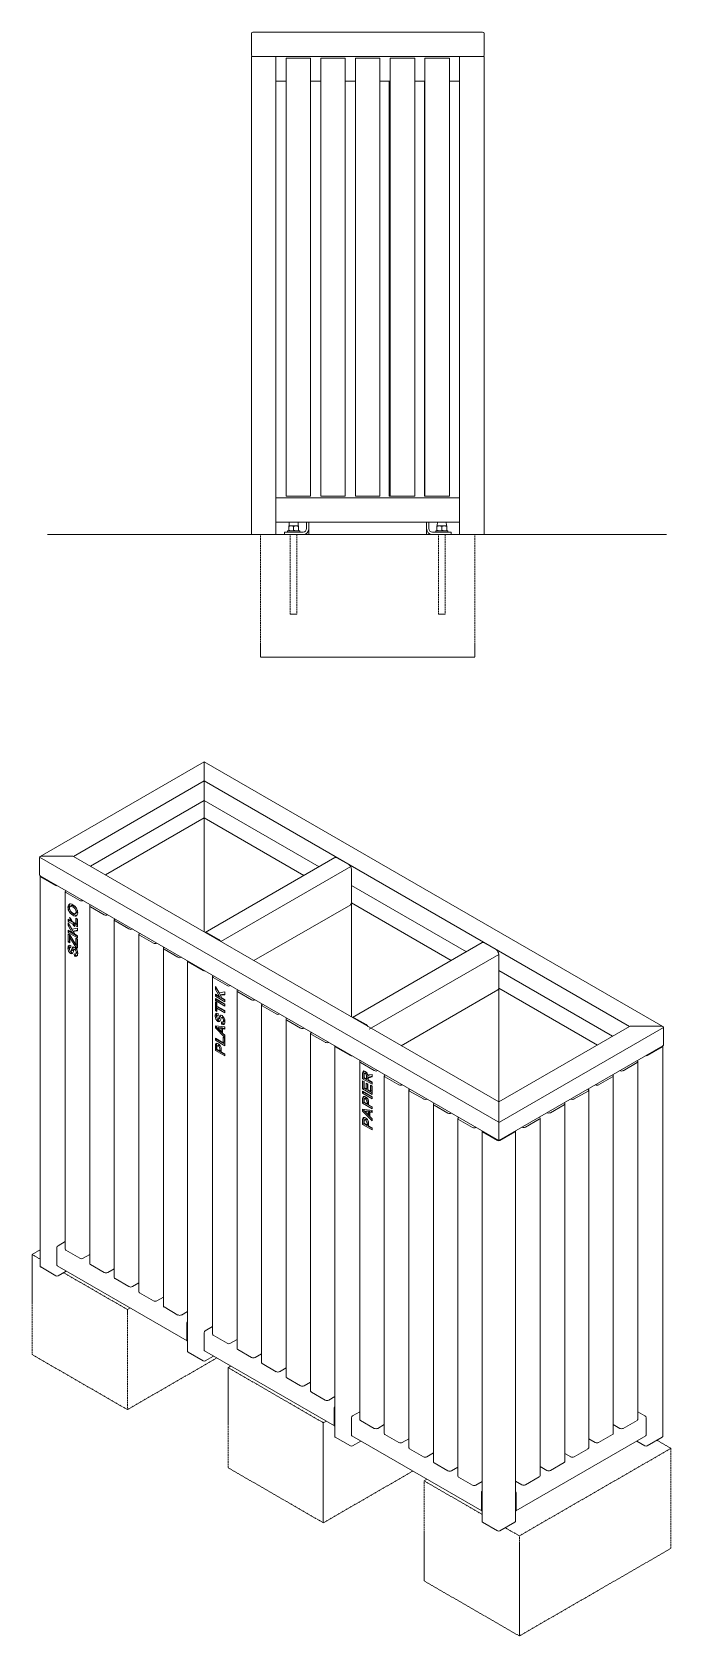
# Model space of a CAD drawing. Header units: millimetres. Extents: x -307 to 3724, y -150 to 3073.
# Drawn here: x 2681 to 3724, y 455 to 3073 of the extents above; entities that cross this region are included whole.
import ezdxf

# ---------------------------------------------------------------- set-up
doc = ezdxf.new("R2010")
doc.units = ezdxf.units.MM
doc.linetypes.add('HIDDEN', pattern=[1.905, 1.27, -0.635])
doc.layers.add('ZANO_R', color=7, linetype='Continuous', lineweight=0)
doc.layers.add('ZANO_R_przerywana', color=7, linetype='HIDDEN', lineweight=0)

msp = doc.modelspace()

# ---------------------------------------------------------------- linework, layer by layer
at = {"layer": 'ZANO_R'}
for p, q in [((3039.2, 3035.4), (3039.2, 3070.4)), ((3041.7, 3072.9), (3416.7, 3072.9)), ((3419.2, 3035.4), (3419.2, 3070.4)), ((3039.2, 2252.9), (3039.2, 3032.9)), ((3039.2, 3032.9), (3041.7, 3032.9)), ((3041.7, 3032.9), (3076.7, 3032.9)), ((3076.7, 3032.9), (3079.2, 3032.9)), ((3079.2, 3032.9), (3379.2, 3032.9)), ((3079.2, 2312.9), (3079.2, 3032.9)), ((3095.9, 2315.4), (3095.9, 3030.4)), ((3095.9, 3030.4), (3099.9, 3030.4)), ((3099.9, 3030.4), (3131.9, 3030.4)), ((3131.9, 3030.4), (3135.9, 3030.4)), ((3135.9, 3030.4), (3135.9, 2315.4)), ((3152.6, 2315.4), (3152.6, 3030.4)), ((3152.6, 3030.4), (3156.6, 3030.4)), ((3156.6, 3030.4), (3188.6, 3030.4)), ((3188.6, 3030.4), (3192.6, 3030.4)), ((3192.6, 3030.4), (3192.6, 2315.4)), ((3209.2, 2315.4), (3209.2, 3030.4)), ((3209.2, 3030.4), (3213.2, 3030.4)), ((3213.2, 3030.4), (3245.2, 3030.4)), ((3245.2, 3030.4), (3249.2, 3030.4)), ((3249.2, 3030.4), (3249.2, 2315.4)), ((3265.9, 2315.4), (3265.9, 3030.4)), ((3265.9, 3030.4), (3269.9, 3030.4)), ((3269.9, 3030.4), (3301.9, 3030.4)), ((3301.9, 3030.4), (3305.9, 3030.4)), ((3305.9, 3030.4), (3305.9, 2315.4)), ((3322.6, 2315.4), (3322.6, 3030.4)), ((3322.6, 3030.4), (3326.6, 3030.4)), ((3326.6, 3030.4), (3358.6, 3030.4)), ((3358.6, 3030.4), (3362.6, 3030.4)), ((3362.6, 3030.4), (3362.6, 2315.4)), ((3379.2, 2312.9), (3379.2, 3032.9)), ((3379.2, 3032.9), (3381.7, 3032.9)), ((3381.7, 3032.9), (3416.7, 3032.9)), ((3416.7, 3032.9), (3419.2, 3032.9)), ((3419.2, 2252.9), (3419.2, 3032.9)), ((3095.9, 2992.9), (3079.2, 2992.9)), ((3152.6, 2992.9), (3135.9, 2992.9)), ((3209.2, 2992.9), (3192.6, 2992.9)), ((3265.9, 2992.9), (3249.2, 2992.9)), ((3264, 2315.4), (3264, 2992.9)), ((3322.6, 2992.9), (3305.9, 2992.9)), ((3321.6, 2315.4), (3321.6, 2992.9)), ((3379.2, 2992.9), (3362.6, 2992.9)), ((3079.2, 2312.9), (3379.2, 2312.9)), ((3079.2, 2310.4), (3079.2, 2312.9)), ((3079.2, 2275.4), (3079.2, 2310.4)), ((3099.9, 2315.4), (3095.9, 2315.4)), ((3131.9, 2315.4), (3099.9, 2315.4)), ((3135.9, 2315.4), (3131.9, 2315.4)), ((3156.6, 2315.4), (3152.6, 2315.4)), ((3188.6, 2315.4), (3156.6, 2315.4)), ((3192.6, 2315.4), (3188.6, 2315.4)), ((3213.2, 2315.4), (3209.2, 2315.4)), ((3245.2, 2315.4), (3213.2, 2315.4)), ((3249.2, 2315.4), (3245.2, 2315.4)), ((3265.9, 2315.4), (3264, 2315.4)), ((3269.9, 2315.4), (3265.9, 2315.4)), ((3301.9, 2315.4), (3269.9, 2315.4)), ((3305.9, 2315.4), (3301.9, 2315.4)), ((3322.6, 2315.4), (3321.6, 2315.4)), ((3326.6, 2315.4), (3322.6, 2315.4)), ((3358.6, 2315.4), (3326.6, 2315.4)), ((3362.6, 2315.4), (3358.6, 2315.4)), ((3379.2, 2312.9), (3379.2, 2310.4)), ((3379.2, 2275.4), (3379.2, 2310.4)), ((2706.2, 2252.9), (3716.8, 2252.9)), ((3041.7, 2252.9), (3039.2, 2252.9)), ((3054.2, 2252.9), (3041.7, 2252.9)), ((3054.2, 2252.9), (3404.2, 2252.9)), ((3404.2, 2252.9), (3054.2, 2252.9)), ((3079.2, 2272.9), (3079.2, 2275.4)), ((3079.2, 2272.9), (3379.2, 2272.9)), ((3079.2, 2252.9), (3079.2, 2272.9)), ((3093.2, 2252.9), (3093.2, 2256.9)), ((3093.2, 2256.9), (3103.2, 2256.9)), ((3098.2, 2258.9), (3098.2, 2256.9)), ((3098.2, 2258.9), (3118.2, 2258.9)), ((3100.2, 2266.2), (3100.2, 2266.9)), ((3100.2, 2266.9), (3104.2, 2266.9)), ((3100.2, 2266.2), (3100.2, 2259.7)), ((3100.2, 2258.9), (3100.2, 2259.7)), ((3100.7, 2269.4), (3100.7, 2267.2)), ((3113.7, 2252.9), (3102.7, 2252.9)), ((3123.6, 2256.9), (3103.2, 2256.9)), ((3104.2, 2266.9), (3112.2, 2266.9)), ((3108.2, 2266.2), (3108.2, 2259.7)), ((3116.2, 2266.9), (3112.2, 2266.9)), ((3115.7, 2267.2), (3115.7, 2269.4)), ((3116.2, 2266.2), (3116.2, 2266.9)), ((3116.2, 2266.2), (3116.2, 2259.7)), ((3116.2, 2258.9), (3116.2, 2259.7)), ((3118.2, 2256.9), (3118.2, 2258.9)), ((3129.2, 2262.5), (3129.2, 2272.9)), ((3129.2, 2254.7), (3129.2, 2252.9)), ((3133.2, 2262.5), (3133.2, 2272.9)), ((3133.2, 2262.5), (3133.2, 2252.9)), ((3325.2, 2262.5), (3325.2, 2272.9)), ((3325.2, 2262.5), (3325.2, 2252.9)), ((3329.2, 2262.5), (3329.2, 2272.9)), ((3329.2, 2254.7), (3329.2, 2252.9)), ((3334.8, 2256.9), (3355.2, 2256.9)), ((3340.2, 2258.9), (3340.2, 2256.9)), ((3340.2, 2258.9), (3360.2, 2258.9)), ((3342.2, 2266.2), (3342.2, 2266.9)), ((3342.2, 2266.9), (3346.2, 2266.9)), ((3342.2, 2266.2), (3342.2, 2259.7)), ((3342.2, 2258.9), (3342.2, 2259.7)), ((3342.7, 2269.4), (3342.7, 2267.2)), ((3355.7, 2252.9), (3344.7, 2252.9)), ((3346.2, 2266.9), (3354.2, 2266.9)), ((3350.2, 2266.2), (3350.2, 2259.7)), ((3358.2, 2266.9), (3354.2, 2266.9)), ((3365.2, 2256.9), (3355.2, 2256.9)), ((3357.7, 2267.2), (3357.7, 2269.4)), ((3358.2, 2266.2), (3358.2, 2266.9)), ((3358.2, 2266.2), (3358.2, 2259.7)), ((3358.2, 2258.9), (3358.2, 2259.7)), ((3360.2, 2256.9), (3360.2, 2258.9)), ((3365.2, 2252.9), (3365.2, 2256.9)), ((3379.2, 2275.4), (3379.2, 2272.9)), ((3379.2, 2252.9), (3379.2, 2272.9)), ((3416.7, 2252.9), (3404.2, 2252.9)), ((3419.2, 2252.9), (3416.7, 2252.9)), ((2962.3, 1881.9), (2694.6, 1727.3)), ((3710.8, 1449.8), (2962.3, 1881.9)), ((2962.3, 1881), (2962.3, 1852.4)), ((2962.3, 1850.7), (2749.1, 1727.3)), ((3656.6, 1449.9), (2962.3, 1850.7)), ((2962.3, 1848.4), (2962.3, 1819.8)), ((2776.4, 1711.6), (2962.3, 1818.9)), ((2962.3, 1818.9), (3149.8, 1710.7)), ((2801.2, 1697.3), (2962.3, 1790.3)), ((2962.3, 1790.3), (3125, 1696.4)), ((2697.1, 1727.9), (2746.6, 1727.9)), ((3442.1, 1294.1), (2693.6, 1726.2)), ((2693.6, 1697.3), (2693.6, 1725.9)), ((3443.1, 1326.7), (2749.1, 1727.3)), ((2777.9, 1710.7), (2777.9, 1712.5)), ((3175.7, 1725.6), (2963.9, 1603.3)), ((3201.4, 1710.9), (2989.5, 1588.6)), ((3178.9, 1725.3), (3198.2, 1714.2)), ((3202.7, 1651.5), (3202.7, 1706.4)), ((2694.6, 1695.9), (3443.1, 1263.8)), ((2694.6, 1695.3), (2694.6, 1058.4)), ((2695.3, 1694.3), (2720.1, 1680)), ((3202.7, 1680.1), (3390.2, 1571.9)), ((2735.3, 1670.1), (2735.3, 1086.3)), ((2759.1, 1655.4), (2736.4, 1668.5)), ((3202.7, 1651.5), (3365.4, 1557.6)), ((2741.9, 1645.8), (2739.8, 1644.6)), ((2740, 1625), (2745.2, 1622)), ((2740, 1621.5), (2740, 1625)), ((2742.5, 1641.7), (2740.4, 1640.5)), ((2742.1, 1622.7), (2742.1, 1623.7)), ((2742.3, 1627.8), (2744.2, 1626.6)), ((2745.2, 1622), (2742.3, 1627.8)), ((2745.7, 1647.2), (2743.5, 1646)), ((2746, 1635.8), (2743.9, 1634.6)), ((2744.2, 1626.6), (2747.2, 1620.8)), ((2749.8, 1646.4), (2747.7, 1645.1)), ((2750, 1632.7), (2747.8, 1631.5)), ((2751.9, 1634.2), (2754, 1635.4)), ((2752.9, 1626.7), (2755.5, 1625.2)), ((2752.9, 1617.5), (2752.9, 1626.7)), ((2755.2, 1638.2), (2753.1, 1637)), ((2755, 1618.7), (2755, 1625.5)), ((2755.2, 1638.2), (2755.1, 1639.5)), ((2755.5, 1625.2), (2755.5, 1612.5)), ((2775.3, 1647), (2775.3, 1063.2)), ((2799.1, 1632.3), (2776.5, 1645.4)), ((2815.4, 1623.8), (2815.4, 1040)), ((3043.4, 1557.4), (3201.4, 1648.6)), ((2742.1, 1622.7), (2740, 1621.5)), ((2747.6, 1617.1), (2740, 1621.5)), ((2740, 1619.3), (2746, 1609)), ((2740, 1614.6), (2740, 1619.3)), ((2742, 1615.8), (2740, 1614.6)), ((2746.9, 1603), (2740, 1614.6)), ((2740, 1607), (2746.9, 1603)), ((2740, 1603.5), (2740, 1607)), ((2742.1, 1604.8), (2740, 1603.5)), ((2755.5, 1594.6), (2740, 1603.5)), ((2740, 1601), (2742.6, 1599.5)), ((2740, 1587.9), (2740, 1601)), ((2749.7, 1618.3), (2742.1, 1622.7)), ((2742.1, 1604.8), (2742.1, 1605.8)), ((2755.5, 1597), (2742.1, 1604.8)), ((2742.1, 1589.1), (2742.1, 1599.8)), ((2742.6, 1599.5), (2752.9, 1583.4)), ((2746.3, 1622.6), (2745.2, 1622)), ((2746, 1609), (2755.5, 1610.6)), ((2748.5, 1605.2), (2746.1, 1609)), ((2748.9, 1604.1), (2746.9, 1603)), ((2747.2, 1620.8), (2752.9, 1617.5)), ((2749.7, 1618.3), (2747.6, 1617.1)), ((2749, 1614.2), (2747.6, 1617.1)), ((2750.4, 1606.3), (2748.3, 1605.1)), ((2755.5, 1606), (2748.3, 1605.1)), ((2748.3, 1605.1), (2750.8, 1600.7)), ((2750.1, 1614.8), (2749, 1614.2)), ((2751, 1613), (2749, 1614.2)), ((2751.7, 1617.2), (2749.6, 1616)), ((2749.6, 1616), (2751, 1613)), ((2755.5, 1612.5), (2749.6, 1616)), ((2750.6, 1616.5), (2749.7, 1618.3)), ((2755.5, 1606.9), (2750.4, 1606.3)), ((2750.8, 1600.7), (2755.5, 1598)), ((2755.5, 1615), (2751.7, 1617.2)), ((2755, 1618.7), (2752.9, 1617.5)), ((2755.5, 1610.6), (2755.5, 1606)), ((2755.5, 1598), (2755.5, 1594.6)), ((2839.2, 1609.1), (2816.6, 1622.2)), ((2855.5, 1600.7), (2855.5, 1016.9)), ((2879.3, 1586), (2856.7, 1599.1)), ((2986, 1591.8), (2966.8, 1602.9)), ((2741.9, 1579.3), (2739.8, 1578)), ((2742.1, 1589.1), (2740, 1587.9)), ((2742.6, 1586.4), (2740, 1587.9)), ((2742.6, 1588.8), (2742.1, 1589.1)), ((2744.6, 1596.3), (2742.6, 1595.1)), ((2742.6, 1595.1), (2742.6, 1586.4)), ((2752.7, 1579.4), (2742.6, 1595.1)), ((2744.5, 1579.5), (2743, 1578.6)), ((2744.3, 1582.1), (2744.5, 1578.6)), ((2744.7, 1572.7), (2746.8, 1573.9)), ((2746.9, 1574), (2744.8, 1572.7)), ((2746.8, 1573.9), (2746.9, 1574)), ((2752.1, 1576.9), (2750, 1575.7)), ((2753.1, 1576.8), (2751, 1575.5)), ((2754.8, 1580.6), (2752.7, 1579.4)), ((2755.5, 1577.7), (2752.7, 1579.4)), ((2752.9, 1583.4), (2752.9, 1593.8)), ((2752.9, 1593.8), (2755.5, 1592.3)), ((2755, 1584.6), (2752.9, 1583.4)), ((2754.8, 1580.6), (2753, 1583.5)), ((2755.2, 1571.9), (2753.1, 1570.7)), ((2755.5, 1580.2), (2754.8, 1580.6)), ((2755, 1584.6), (2755, 1592.5)), ((2755.5, 1592.3), (2755.5, 1577.7)), ((2895.6, 1577.5), (2895.6, 993.7)), ((2919.4, 1562.9), (2896.8, 1575.9)), ((3416.1, 1586.9), (3204.3, 1464.6)), ((3419.3, 1586.5), (3438.6, 1575.4)), ((2746.2, 1570.4), (2744.1, 1569.2)), ((2750.3, 1564.8), (2750.1, 1568.4)), ((2752.5, 1566.1), (2750.3, 1564.8)), ((2752.2, 1568.3), (2754.4, 1569.5)), ((2752.5, 1566.1), (2752.3, 1568.4)), ((2935, 1556.5), (2935, 919.6)), ((2935.8, 1555.5), (2960.5, 1541.2)), ((3443.1, 1567.6), (3231.3, 1445.3)), ((3443.1, 1512.7), (3443.1, 1567.6)), ((2975.7, 1531.3), (2975.7, 947.5)), ((2999.5, 1516.6), (2976.8, 1529.7)), ((3443.1, 1541.4), (3629, 1434)), ((2980.4, 1515.1), (2986.4, 1504.8)), ((2980.4, 1510.3), (2980.4, 1515.1)), ((2982.4, 1511.5), (2980.4, 1510.3)), ((2987.3, 1498.7), (2980.4, 1510.3)), ((2980.4, 1502.8), (2987.3, 1498.7)), ((2980.4, 1499.3), (2980.4, 1502.8)), ((2982.5, 1500.5), (2980.4, 1499.3)), ((2995.9, 1490.3), (2980.4, 1499.3)), ((2980.4, 1492.2), (2980.4, 1495.6)), ((2980.4, 1495.6), (2995.9, 1486.6)), ((2982.5, 1493.4), (2980.4, 1492.2)), ((2995.9, 1483.2), (2980.4, 1492.2)), ((2982.5, 1500.5), (2982.5, 1501.5)), ((2995.9, 1492.8), (2982.5, 1500.5)), ((2982.5, 1493.4), (2982.5, 1494.4)), ((2995.9, 1485.6), (2982.5, 1493.4)), ((2986.4, 1504.8), (2995.9, 1506.3)), ((2988.9, 1500.9), (2986.5, 1504.8)), ((2989.3, 1499.8), (2987.3, 1498.7)), ((2990.8, 1502), (2988.7, 1500.8)), ((2995.9, 1501.7), (2988.7, 1500.8)), ((2988.7, 1500.8), (2991.2, 1496.5)), ((2995.9, 1502.7), (2990.8, 1502)), ((2991.2, 1496.5), (2995.9, 1493.8)), ((2995.9, 1506.3), (2995.9, 1501.7)), ((2995.9, 1493.8), (2995.9, 1490.3)), ((3015.8, 1508.2), (3015.8, 924.4)), ((3039.6, 1493.5), (3016.9, 1506.6)), ((3283.9, 1418.6), (3441.8, 1509.8)), ((3443.1, 1512.7), (3604.2, 1419.7)), ((2982.3, 1468.1), (2980.2, 1466.9)), ((2980.4, 1490.1), (2983, 1488.6)), ((2980.4, 1476), (2980.4, 1490.1)), ((2982.5, 1477.3), (2980.4, 1476)), ((2983, 1474.5), (2980.4, 1476)), ((2982.5, 1477.3), (2982.5, 1488.9)), ((2983, 1477), (2982.5, 1477.3)), ((2983, 1488.6), (2983, 1483.3)), ((2983, 1483.3), (2995.9, 1475.8)), ((2985.1, 1481.1), (2983, 1479.8)), ((2983, 1479.8), (2983, 1474.5)), ((2995.9, 1472.4), (2983, 1479.8)), ((2984.9, 1468.4), (2983.4, 1467.5)), ((2984.8, 1471), (2985, 1467.4)), ((2995.9, 1474.8), (2985.1, 1481.1)), ((2995.9, 1486.6), (2995.9, 1483.2)), ((2995.9, 1475.8), (2995.9, 1472.4)), ((3055.9, 1485), (3055.9, 901.2)), ((3079.7, 1470.4), (3057, 1483.4)), ((2980.4, 1451.2), (2995.9, 1449.1)), ((2980.4, 1447.6), (2980.4, 1451.2)), ((2982.5, 1448.8), (2980.4, 1447.6)), ((2995.9, 1431.8), (2980.4, 1447.6)), ((2982.5, 1448.8), (2982.5, 1451)), ((2995.9, 1435.2), (2982.5, 1448.8)), ((2986.3, 1448.5), (2984.2, 1447.2)), ((2989.7, 1446.4), (2984.2, 1447.2)), ((2984.2, 1447.2), (2989.7, 1441.7)), ((2986.6, 1459.2), (2984.5, 1458)), ((2985.1, 1461.5), (2987.2, 1462.7)), ((2987.3, 1462.8), (2985.2, 1461.6)), ((2991.9, 1447.6), (2986.3, 1448.5)), ((2987.2, 1462.8), (2987.3, 1462.8)), ((2991.9, 1447.6), (2989.7, 1446.4)), ((2989.7, 1441.7), (2989.7, 1446.4)), ((2991.9, 1442.9), (2989.7, 1441.7)), ((2992.5, 1465.7), (2990.4, 1464.5)), ((2990.7, 1453.7), (2990.5, 1457.3)), ((2992.9, 1454.9), (2990.7, 1453.7)), ((2993.5, 1465.6), (2991.4, 1464.4)), ((2991.9, 1442.9), (2991.9, 1447.6)), ((2994.5, 1447.2), (2992.3, 1446)), ((2992.3, 1446), (2992.3, 1439.1)), ((2995.9, 1445.4), (2992.3, 1446)), ((2992.7, 1457.2), (2994.8, 1458.4)), ((2992.9, 1454.9), (2992.7, 1457.2)), ((2995.7, 1460.8), (2993.5, 1459.5)), ((2995.9, 1447), (2994.5, 1447.2)), ((2995.9, 1449.1), (2995.9, 1445.4)), ((3095.9, 1461.9), (3095.9, 878.1)), ((3119.7, 1447.2), (3097.1, 1460.3)), ((3226.4, 1453), (3207.2, 1464.1)), ((3656.3, 1449.8), (3443.1, 1326.7)), ((3444.3, 1293.9), (3712, 1448.4)), ((3658.8, 1450.4), (3708.3, 1450.4)), ((3711.8, 1448.3), (3711.8, 1419.7)), ((2980.4, 1430.9), (2993.3, 1423.4)), ((2980.4, 1427.4), (2980.4, 1430.9)), ((2982.5, 1428.7), (2980.4, 1427.4)), ((2995.9, 1418.5), (2980.4, 1427.4)), ((2980.4, 1410.9), (2980.4, 1416.6)), ((2982.7, 1422), (2980.6, 1420.7)), ((2982.5, 1428.7), (2982.5, 1429.7)), ((2995.9, 1420.9), (2982.5, 1428.7)), ((2982.5, 1412.1), (2982.5, 1417.8)), ((2982.7, 1422), (2983, 1422.4)), ((2983, 1414.6), (2983, 1412.8)), ((2985.8, 1419.6), (2983.7, 1418.4)), ((2987.4, 1419.4), (2985.2, 1418.2)), ((2992.3, 1439.1), (2995.9, 1435.5)), ((2993.3, 1423.4), (2993.3, 1432.6)), ((2993.3, 1432.6), (2995.9, 1431.1)), ((2995.5, 1424.6), (2993.3, 1423.4)), ((2995.5, 1424.6), (2995.5, 1431.4)), ((2995.9, 1435.5), (2995.9, 1431.8)), ((2995.9, 1431.1), (2995.9, 1418.5)), ((3136, 1438.8), (3136, 854.9)), ((3159.8, 1424.1), (3137.2, 1437.1)), ((3175.4, 1417.7), (3175.4, 780.8)), ((3176.2, 1416.7), (3200.9, 1402.4)), ((3443.1, 1263.8), (3710.8, 1418.3)), ((3627.5, 1434.9), (3627.5, 1433.1)), ((3685.3, 1402.4), (3710, 1416.7)), ((3710.8, 780.8), (3710.8, 1417.7)), ((2982.5, 1412.1), (2980.4, 1410.9)), ((2995.9, 1401.9), (2980.4, 1410.9)), ((2995.9, 1404.3), (2982.5, 1412.1)), ((2983, 1412.8), (2987.6, 1410.2)), ((2987.6, 1410.2), (2987.6, 1412.2)), ((2989.7, 1411.4), (2987.6, 1410.2)), ((2989.7, 1411.4), (2989.7, 1413.5)), ((2990.1, 1411), (2990.1, 1408.7)), ((2990.1, 1408.7), (2995.9, 1405.3)), ((2995.9, 1405.3), (2995.9, 1401.9)), ((3216.1, 1392.6), (3216.1, 808.7)), ((3239.9, 1377.9), (3217.3, 1390.9)), ((3646.3, 1377.8), (3668.9, 1390.9)), ((3670.1, 808.7), (3670.1, 1392.5)), ((3220.8, 1364.6), (3220.8, 1372.1)), ((3222.9, 1365.8), (3220.8, 1364.6)), ((3236.3, 1355.6), (3220.8, 1364.6)), ((3220.8, 1361.4), (3223.4, 1359.9)), ((3220.8, 1348), (3220.8, 1361.4)), ((3222.9, 1365.8), (3222.9, 1373.4)), ((3236.3, 1358.1), (3222.9, 1365.8)), ((3223.4, 1369.5), (3223.4, 1366.5)), ((3223.4, 1366.5), (3227.2, 1364.4)), ((3226.1, 1374.5), (3224, 1373.3)), ((3227.4, 1374.3), (3225.2, 1373.1)), ((3227.2, 1364.4), (3227.2, 1367.1)), ((3229.3, 1365.6), (3227.2, 1364.4)), ((3227.7, 1374), (3227.4, 1374.3)), ((3229.3, 1365.6), (3229.3, 1368.4)), ((3231.5, 1370.9), (3229.4, 1369.6)), ((3229.8, 1363.6), (3229.8, 1362.9)), ((3229.8, 1362.9), (3236.3, 1359.1)), ((3232.7, 1367.5), (3230.6, 1366.2)), ((3234.9, 1368.2), (3232.8, 1366.9)), ((3236.3, 1367.5), (3232.8, 1366.9)), ((3233.3, 1371.1), (3236.3, 1371.5)), ((3236.3, 1368.4), (3234.9, 1368.2)), ((3236.3, 1371.5), (3236.3, 1367.5)), ((3256.2, 1369.4), (3256.2, 785.6)), ((3280, 1354.7), (3257.3, 1367.8)), ((3606.2, 1354.7), (3628.8, 1367.8)), ((3630, 785.6), (3630, 1369.4)), ((3222.9, 1349.2), (3220.8, 1348)), ((3236.3, 1339), (3220.8, 1348)), ((3220.8, 1340.9), (3220.8, 1344.3)), ((3220.8, 1344.3), (3236.3, 1335.3)), ((3222.9, 1342.1), (3220.8, 1340.9)), ((3236.3, 1331.9), (3220.8, 1340.9)), ((3223.1, 1335.6), (3221, 1334.4)), ((3222.9, 1349.2), (3222.9, 1360.1)), ((3236.3, 1341.5), (3222.9, 1349.2)), ((3222.9, 1342.1), (3222.9, 1343.1)), ((3236.3, 1334.3), (3222.9, 1342.1)), ((3223.1, 1335.6), (3223.4, 1336.1)), ((3223.4, 1359.9), (3223.4, 1350)), ((3223.4, 1350), (3226.8, 1348)), ((3226.8, 1357.2), (3229.4, 1355.7)), ((3226.8, 1348), (3226.8, 1357.2)), ((3228.9, 1349.2), (3226.8, 1348)), ((3228.9, 1349.2), (3228.9, 1356)), ((3229.4, 1355.7), (3229.4, 1346.5)), ((3229.4, 1346.5), (3233.8, 1344)), ((3233.8, 1344), (3233.8, 1354.1)), ((3233.8, 1354.1), (3236.3, 1352.6)), ((3235.9, 1345.2), (3233.8, 1344)), ((3235.9, 1345.2), (3235.9, 1352.9)), ((3236.3, 1359.1), (3236.3, 1355.6)), ((3236.3, 1352.6), (3236.3, 1339)), ((3236.3, 1335.3), (3236.3, 1331.9)), ((3296.3, 1346.3), (3296.3, 762.4)), ((3320.1, 1331.6), (3297.4, 1344.6)), ((3566.1, 1331.6), (3588.8, 1344.6)), ((3589.9, 762.4), (3589.9, 1346.3)), ((3220.8, 1324.5), (3220.8, 1330.3)), ((3222.9, 1325.7), (3220.8, 1324.5)), ((3236.3, 1315.5), (3220.8, 1324.5)), ((3220.8, 1315.2), (3236.3, 1313)), ((3220.8, 1311.5), (3220.8, 1315.2)), ((3222.9, 1312.7), (3220.8, 1311.5)), ((3236.3, 1295.7), (3220.8, 1311.5)), ((3222.9, 1325.7), (3222.9, 1331.5)), ((3236.3, 1318), (3222.9, 1325.7)), ((3222.9, 1312.7), (3222.9, 1314.9)), ((3236.3, 1299.1), (3222.9, 1312.7)), ((3223.4, 1328.3), (3223.4, 1326.5)), ((3223.4, 1326.5), (3228, 1323.8)), ((3226.3, 1333.3), (3224.1, 1332)), ((3226.7, 1312.4), (3224.6, 1311.2)), ((3230.2, 1310.3), (3224.6, 1311.2)), ((3224.6, 1311.2), (3230.2, 1305.6)), ((3227.8, 1333.1), (3225.7, 1331.8)), ((3232.3, 1311.5), (3226.7, 1312.4)), ((3228, 1323.8), (3228, 1325.9)), ((3230.1, 1325.1), (3228, 1323.8)), ((3230.1, 1325.1), (3230.1, 1327.1)), ((3232.3, 1311.5), (3230.2, 1310.3)), ((3230.2, 1305.6), (3230.2, 1310.3)), ((3230.6, 1324.7), (3230.6, 1322.3)), ((3230.6, 1322.3), (3236.3, 1319)), ((3232.3, 1306.8), (3232.3, 1311.5)), ((3234.9, 1311.1), (3232.8, 1309.9)), ((3232.8, 1309.9), (3232.8, 1303)), ((3236.3, 1309.3), (3232.8, 1309.9)), ((3236.3, 1310.9), (3234.9, 1311.1)), ((3236.3, 1319), (3236.3, 1315.5)), ((3236.3, 1313), (3236.3, 1309.3)), ((3336.4, 1323.1), (3336.4, 739.3)), ((3360.2, 1308.4), (3337.5, 1321.5)), ((3443.1, 1325.9), (3443.1, 1297.3)), ((3527.4, 1309.2), (3550, 1322.3)), ((3551.2, 740.1), (3551.2, 1323.9)), ((3220.8, 1290), (3220.8, 1295.7)), ((3222.9, 1291.2), (3220.8, 1290)), ((3236.3, 1281), (3220.8, 1290)), ((3223.1, 1301.1), (3221, 1299.8)), ((3222.9, 1291.2), (3222.9, 1296.9)), ((3236.3, 1283.4), (3222.9, 1291.2)), ((3223.1, 1301.1), (3223.4, 1301.5)), ((3223.4, 1293.8), (3223.4, 1291.9)), ((3223.4, 1291.9), (3228, 1289.3)), ((3226.3, 1298.7), (3224.1, 1297.5)), ((3227.8, 1298.5), (3225.7, 1297.3)), ((3228, 1289.3), (3228, 1291.4)), ((3230.1, 1290.5), (3228, 1289.3)), ((3230.1, 1290.5), (3230.1, 1292.6)), ((3232.3, 1306.8), (3230.2, 1305.6)), ((3230.6, 1290.1), (3230.6, 1287.8)), ((3230.6, 1287.8), (3236.3, 1284.4)), ((3232.8, 1303), (3236.3, 1299.4)), ((3236.3, 1299.4), (3236.3, 1295.7)), ((3236.3, 1284.4), (3236.3, 1281)), ((3376.5, 1300), (3376.5, 716.1)), ((3400.3, 1285.3), (3377.6, 1298.3)), ((3443.1, 1293.2), (3443.1, 1264.6)), ((3486.7, 1285.7), (3509.3, 1298.8)), ((3510.5, 716.6), (3510.5, 1300.4)), ((3415.9, 1278.9), (3415.9, 642)), ((3416.6, 1277.9), (3441.3, 1263.6)), ((3444.9, 1263.6), (3469.6, 1277.9)), ((3470.4, 642), (3470.4, 1278.9)), ((2721.9, 1060.4), (2721.9, 1089)), ((2735.3, 1098.8), (2723.6, 1092.1)), ((2736.4, 1084.7), (2759.1, 1071.6)), ((2764.7, 1071.6), (2775.3, 1077.7)), ((2720.1, 1043.1), (2695.3, 1057.4)), ((2722.4, 1059.3), (2934.5, 936.8)), ((2737, 1050.8), (2723.6, 1043.1)), ((2776.5, 1061.5), (2799.1, 1048.5)), ((2804.8, 1048.5), (2815.4, 1054.6)), ((2816.6, 1038.4), (2839.2, 1025.3)), ((2844.9, 1025.3), (2855.5, 1031.5)), ((2856.7, 1015.2), (2879.3, 1002.2)), ((2885, 1002.2), (2895.6, 1008.3)), ((2896.8, 992.1), (2919.4, 979)), ((2925.1, 979), (2935, 984.8)), ((2934, 938), (2934, 966.5)), ((2962.3, 921.6), (2962.3, 950.2)), ((2964, 953.3), (2975.7, 960)), ((2976.8, 945.9), (2999.5, 932.8)), ((2960.5, 904.3), (2935.8, 918.6)), ((2962.8, 920.5), (3174.9, 798)), ((3005.1, 932.8), (3015.8, 939)), ((3016.9, 922.7), (3039.6, 909.7)), ((2977.5, 912), (2964, 904.3)), ((3045.2, 909.7), (3055.9, 915.8)), ((3057, 899.6), (3079.7, 886.5)), ((3085.3, 886.5), (3095.9, 892.7)), ((3097.1, 876.4), (3119.7, 863.4)), ((3125.4, 863.4), (3136, 869.5)), ((3137.2, 853.3), (3159.8, 840.2)), ((3165.5, 840.2), (3175.4, 846)), ((3174.4, 799.2), (3174.4, 827.7)), ((3204.5, 814.5), (3216.1, 821.2)), ((3670.1, 821.2), (3681.8, 814.5)), ((3202.7, 782.8), (3202.7, 811.4)), ((3217.3, 807.1), (3239.9, 794)), ((3245.5, 794), (3256.2, 800.2)), ((3630, 800.1), (3640.6, 794)), ((3668.9, 807.1), (3646.3, 794)), ((3683.5, 811.4), (3683.5, 782.8)), ((3200.9, 765.5), (3176.2, 779.8)), ((3203.2, 781.7), (3415.3, 659.2)), ((3217.9, 773.2), (3204.5, 765.5)), ((3257.3, 783.9), (3280, 770.9)), ((3285.6, 770.9), (3296.3, 777)), ((3297.4, 760.8), (3320.1, 747.7)), ((3470.9, 659.2), (3683, 781.7)), ((3588.8, 760.8), (3566.1, 747.7)), ((3589.9, 777), (3600.6, 770.9)), ((3628.8, 783.9), (3606.2, 770.9)), ((3681.8, 765.5), (3668.3, 773.2)), ((3710, 779.8), (3685.3, 765.5)), ((3325.7, 747.7), (3336.4, 753.9)), ((3337.5, 737.7), (3360.2, 724.6)), ((3550, 738.4), (3527.4, 725.4)), ((3551.2, 753.1), (3560.5, 747.7)), ((3365.8, 724.6), (3376.5, 730.7)), ((3377.6, 714.5), (3400.3, 701.4)), ((3405.9, 701.4), (3415.9, 707.2)), ((3470.4, 708), (3481, 701.9)), ((3509.3, 714.9), (3486.7, 701.9)), ((3510.5, 731.9), (3521.8, 725.4)), ((3414.8, 689), (3414.8, 660.4)), ((3471.4, 660.4), (3471.4, 689)), ((3441.3, 626.7), (3416.6, 641)), ((3469.6, 641), (3444.9, 626.7))]:
    msp.add_line(p, q, dxfattribs=at)
at = {"layer": 'ZANO_R', "flags": 128}
for points in [[(3100.2, 2266.2), (3102.2, 2266.7), (3104.2, 2266.9)], [(3108.2, 2259.7), (3106.3, 2259.1), (3104.2, 2258.9)], [(3108.2, 2266.2), (3110.2, 2266.7), (3112.2, 2266.9)], [(3116.2, 2259.7), (3114.3, 2259.1), (3112.2, 2258.9)], [(3342.2, 2266.2), (3344.2, 2266.7), (3346.2, 2266.9)], [(3350.2, 2259.7), (3348.3, 2259.1), (3346.2, 2258.9)], [(3350.2, 2266.2), (3352.2, 2266.7), (3354.2, 2266.9)], [(3358.2, 2259.7), (3356.3, 2259.1), (3354.2, 2258.9)], [(2962.3, 1881.9), (2962.3, 1881.8), (2962.3, 1881.6), (2962.3, 1881.4), (2962.3, 1881)], [(2962.3, 1881), (2962.3, 1881.4), (2962.3, 1881.6), (2962.3, 1881.8), (2962.3, 1881.9)], [(2962.3, 1852.4), (2962.3, 1852), (2962.3, 1851.5), (2962.3, 1851), (2962.3, 1850.4), (2962.3, 1849.8), (2962.3, 1849.3), (2962.3, 1848.8), (2962.3, 1848.4)], [(2962.3, 1848.4), (2962.3, 1848.8), (2962.3, 1849.3), (2962.3, 1849.8), (2962.3, 1850.4), (2962.3, 1851), (2962.3, 1851.5), (2962.3, 1852), (2962.3, 1852.4)], [(2962.3, 1819.8), (2962.3, 1819.5), (2962.3, 1819.2), (2962.3, 1819), (2962.3, 1818.9), (2962.3, 1818.9)], [(2962.3, 1818.9), (2962.3, 1818.9), (2962.3, 1819), (2962.3, 1819.2), (2962.3, 1819.5), (2962.3, 1819.8)], [(3202.7, 1679.5), (3203.2, 1679.6), (3203.6, 1679.6)], [(2739.8, 1644.6), (2740, 1647.1), (2741, 1648.9), (2742.6, 1649.9), (2744.2, 1649.9), (2746, 1649.4), (2747.8, 1648.6)], [(2741.9, 1645.8), (2742.2, 1648.3), (2743, 1649.9)], [(2740.4, 1640.5), (2739.9, 1642.9), (2739.8, 1644.6)], [(2742.5, 1641.7), (2742, 1644.1), (2741.9, 1645.8)], [(2747.7, 1645.1), (2746.2, 1645.9), (2744.8, 1646.2), (2743.6, 1646), (2742.6, 1645), (2742.4, 1643.2)], [(2747.8, 1631.5), (2745.6, 1633), (2743.9, 1634.6)], [(2749.8, 1646.4), (2748.3, 1647.1), (2746.9, 1647.5), (2745.7, 1647.3), (2745.7, 1647.2)], [(2750, 1632.7), (2747.7, 1634.2), (2746, 1635.8)], [(2747.7, 1635), (2749.2, 1634.3), (2750.6, 1633.9), (2751.8, 1634.1), (2752.8, 1635.2), (2753.1, 1637)], [(2755.7, 1635.5), (2755.4, 1633), (2754.5, 1631.1), (2752.9, 1630.2), (2751.4, 1630.1), (2749.6, 1630.6), (2747.8, 1631.5)], [(2752.8, 1644), (2751.5, 1645.2), (2749.8, 1646.4)], [(2754, 1635.4), (2754.9, 1636.4), (2755.2, 1638.2)], [(2739.8, 1578), (2739.9, 1579.8), (2740.3, 1581.3), (2741.1, 1582.3), (2742.6, 1582.7), (2744.3, 1582.1)], [(2742.5, 1575.5), (2742, 1577.2), (2741.9, 1579.3)], [(2744.5, 1578.6), (2743.5, 1578.8), (2742.7, 1578.4), (2742.4, 1577.6), (2742.4, 1576.6)], [(2742.4, 1576.6), (2742.5, 1575.1), (2742.9, 1573.8)], [(2742.9, 1573.8), (2743.4, 1573.1), (2743.8, 1572.7)], [(2746.2, 1570.4), (2744.7, 1571.5), (2743.7, 1572.9)], [(2743.8, 1572.7), (2744.4, 1572.6), (2744.8, 1572.7)], [(2744.8, 1572.7), (2745.4, 1573.9), (2745.8, 1575.3), (2746.1, 1576.7), (2746.6, 1578), (2747.2, 1579.1), (2748.2, 1579.7), (2749.5, 1579.6), (2750.9, 1579)], [(2746.9, 1574), (2747.5, 1575.1), (2747.9, 1576.5), (2748.2, 1577.9), (2748.7, 1579.2), (2749, 1579.6)], [(2748.7, 1572.3), (2748, 1570.2), (2747.2, 1569)], [(2749.4, 1574.8), (2749, 1573.4), (2748.7, 1572.3)], [(2751, 1575.5), (2750.3, 1575.7), (2749.8, 1575.6), (2749.4, 1574.8)], [(2750.1, 1568.4), (2751.5, 1568.1), (2752.6, 1568.6), (2753, 1569.5), (2753.1, 1570.7)], [(2753.1, 1576.8), (2752.5, 1577), (2752.1, 1576.8)], [(2754.3, 1569.7), (2754.7, 1569.8), (2755.1, 1570.7), (2755.2, 1571.9)], [(2747.7, 1569.8), (2747.7, 1569.8), (2746.2, 1570.4)], [(2755.7, 1569.1), (2755.6, 1567.2), (2755.1, 1565.6), (2754, 1564.5), (2752.3, 1564.3), (2750.3, 1564.8)], [(2755.1, 1565.6), (2754.4, 1565.5), (2752.5, 1566.1)], [(3443.1, 1540.8), (3443.6, 1540.8), (3444, 1540.8)], [(2980.2, 1466.9), (2980.3, 1468.6), (2980.7, 1470.1), (2981.5, 1471.2), (2983, 1471.6), (2984.8, 1471)], [(2982.9, 1464.4), (2982.5, 1466), (2982.3, 1468.1)], [(2985, 1467.4), (2983.9, 1467.6), (2983.1, 1467.2), (2982.8, 1466.4), (2982.8, 1465.4)], [(2985.2, 1461.6), (2985.8, 1462.7), (2986.2, 1464.1), (2986.5, 1465.5), (2987, 1466.8), (2987.6, 1467.9), (2988.6, 1468.5), (2989.9, 1468.5), (2991.4, 1467.9)], [(2987.3, 1462.8), (2987.9, 1464), (2988.3, 1465.3), (2988.7, 1466.7), (2989.1, 1468), (2989.4, 1468.5)], [(2982.8, 1465.4), (2982.9, 1463.9), (2983.3, 1462.7)], [(2983.3, 1462.7), (2983.8, 1462), (2984.3, 1461.6)], [(2986.6, 1459.2), (2985.2, 1460.4), (2984.1, 1461.7)], [(2984.3, 1461.6), (2984.8, 1461.4), (2985.2, 1461.6)], [(2988.2, 1458.7), (2988.1, 1458.7), (2986.6, 1459.2)], [(2989.1, 1461.1), (2988.4, 1459.1), (2987.6, 1457.9)], [(2989.8, 1463.6), (2989.4, 1462.2), (2989.1, 1461.1)], [(2991.4, 1464.4), (2990.8, 1464.6), (2990.2, 1464.4), (2989.8, 1463.6)], [(2990.5, 1457.3), (2991.9, 1457), (2993, 1457.4), (2993.4, 1458.3), (2993.5, 1459.5)], [(2996.1, 1458), (2996, 1456), (2995.5, 1454.4), (2994.5, 1453.4), (2992.7, 1453.1), (2990.7, 1453.7)], [(2993.5, 1465.6), (2992.9, 1465.8), (2992.5, 1465.7)], [(2995.5, 1454.4), (2994.9, 1454.3), (2992.9, 1454.9)], [(2994.7, 1458.5), (2995.1, 1458.6), (2995.5, 1459.6), (2995.7, 1460.8)], [(2980.4, 1416.6), (2980.4, 1419), (2980.6, 1420.7)], [(2980.6, 1420.7), (2981.4, 1422), (2982.7, 1422.5), (2983.9, 1422.3), (2985.2, 1421.7)], [(2982.5, 1417.8), (2982.5, 1420.2), (2982.7, 1422)], [(2983.1, 1417.3), (2983, 1415.8), (2983, 1414.6)], [(2985.2, 1418.2), (2984.4, 1418.5), (2983.7, 1418.4), (2983.3, 1417.9), (2983.1, 1417.3)], [(2987.6, 1412.2), (2987.5, 1413.8), (2987.3, 1415.4), (2987, 1416.2), (2986.5, 1417), (2985.9, 1417.7), (2985.2, 1418.2)], [(2987.4, 1419.4), (2986.5, 1419.7), (2985.8, 1419.6)], [(2988.6, 1418.3), (2988, 1418.9), (2987.4, 1419.4)], [(2989.9, 1414.9), (2990.1, 1412.7), (2990.1, 1411)], [(3220.8, 1372.1), (3220.8, 1373.7), (3221, 1375.3), (3221.5, 1376.5), (3222.2, 1377.1), (3223, 1377.3), (3224, 1377.1), (3225.1, 1376.6)], [(3225.2, 1373.1), (3224.5, 1373.4), (3223.9, 1373.2), (3223.4, 1372.2)], [(3223.4, 1372.2), (3223.4, 1370.7), (3223.4, 1369.5)], [(3227.2, 1367.1), (3227.2, 1368.7), (3227.1, 1370.2), (3226.9, 1371.1), (3226.5, 1371.9), (3225.9, 1372.6), (3225.2, 1373.1)], [(3227.4, 1374.3), (3226.6, 1374.6), (3226.1, 1374.4)], [(3229.3, 1368.4), (3229.3, 1369.9), (3229.3, 1370.3)], [(3232.8, 1366.9), (3232, 1366.7), (3231.1, 1366.5), (3230.3, 1366.1), (3229.8, 1365), (3229.8, 1363.6)], [(3221, 1334.4), (3221.8, 1335.7), (3223.1, 1336.1), (3224.3, 1335.9), (3225.6, 1335.3)], [(3222.9, 1331.5), (3223, 1333.9), (3223.1, 1335.6)], [(3220.8, 1330.3), (3220.8, 1332.6), (3221, 1334.4)], [(3223.5, 1331), (3223.4, 1329.5), (3223.4, 1328.3)], [(3225.7, 1331.8), (3224.8, 1332.2), (3224.1, 1332), (3223.7, 1331.6), (3223.5, 1331)], [(3228, 1325.9), (3227.9, 1327.4), (3227.7, 1329.1), (3227.4, 1329.9), (3226.9, 1330.7), (3226.3, 1331.4), (3225.7, 1331.8)], [(3227.8, 1333.1), (3226.9, 1333.4), (3226.3, 1333.2)], [(3229, 1331.9), (3228.4, 1332.6), (3227.8, 1333.1)], [(3230.3, 1328.6), (3230.5, 1326.4), (3230.6, 1324.7)], [(3443.1, 1326.7), (3443.1, 1326.7), (3443.1, 1326.6), (3443.1, 1326.4), (3443.1, 1326.2), (3443.1, 1325.9)], [(3443.1, 1325.9), (3443.1, 1326.2), (3443.1, 1326.5), (3443.1, 1326.6), (3443.1, 1326.7)], [(3220.8, 1295.7), (3220.8, 1298.1), (3221, 1299.8)], [(3221, 1299.8), (3221.8, 1301.1), (3223.1, 1301.6), (3224.3, 1301.4), (3225.6, 1300.8)], [(3222.9, 1296.9), (3223, 1299.3), (3223.1, 1301.1)], [(3223.5, 1296.4), (3223.4, 1295), (3223.4, 1293.8)], [(3225.7, 1297.3), (3224.8, 1297.6), (3224.1, 1297.5), (3223.7, 1297), (3223.5, 1296.4)], [(3228, 1291.4), (3227.9, 1292.9), (3227.7, 1294.5), (3227.4, 1295.4), (3226.9, 1296.2), (3226.3, 1296.8), (3225.7, 1297.3)], [(3227.8, 1298.5), (3226.9, 1298.8), (3226.3, 1298.7)], [(3229, 1297.4), (3228.4, 1298), (3227.8, 1298.5)], [(3230.3, 1294), (3230.5, 1291.8), (3230.6, 1290.1)], [(3443.1, 1297.3), (3443.1, 1296.8), (3443.1, 1296.3), (3443.1, 1295.8), (3443.1, 1295.2), (3443.1, 1294.7), (3443.1, 1294.1), (3443.1, 1293.6), (3443.1, 1293.2)], [(3443.1, 1293.2), (3443.1, 1293.6), (3443.1, 1294.1), (3443.1, 1294.7), (3443.1, 1295.2), (3443.1, 1295.8), (3443.1, 1296.3), (3443.1, 1296.8), (3443.1, 1297.3)], [(3443.1, 1264.6), (3443.1, 1264.3), (3443.1, 1264), (3443.1, 1263.8), (3443.1, 1263.8), (3443.1, 1263.8)], [(3443.1, 1263.8), (3443.1, 1263.8), (3443.1, 1263.9), (3443.1, 1264), (3443.1, 1264.3), (3443.1, 1264.6)]]:
    msp.add_lwpolyline(points, dxfattribs=at)
at = {"layer": 'ZANO_R'}
for points in [[(2962.3, 1818.9), (2962.3, 1604.3)], [(3202.7, 1651.5), (3202.7, 1465.5)], [(3443.1, 1512.7), (3443.1, 1326.7)]]:
    msp.add_lwpolyline(points, dxfattribs=at)
for centre, radius, start, end in [((3041.7, 3070.4), 2.5, 90, 180), ((3416.7, 3070.4), 2.5, 0, 90), ((3041.7, 3035.4), 2.5, 180, 270), ((3416.7, 3035.4), 2.5, 270, 0), ((3104.3, 2271.1), 12.1, 250.2262, 269.5173), ((3100.5, 2267.2), 0.25, 270, 0), ((3108.2, 2269.4), 7.5, 152.1819, 180), ((3104.1, 2254.8), 12.1, 70.2262, 89.5174), ((3112.3, 2271.1), 12.1, 250.2263, 269.5173), ((3112.1, 2254.8), 12.1, 70.2262, 89.5174), ((3108.2, 2269.4), 7.5, 0, 27.8181), ((3116, 2267.2), 0.25, 180, 270), ((3123.6, 2262.5), 5.6, 270, 0), ((3123.6, 2262.5), 9.6, 270, 0), ((3334.8, 2262.5), 9.6, 180, 270), ((3334.8, 2262.5), 5.6, 180, 270), ((3346.3, 2271.1), 12.1, 250.2262, 269.5174), ((3342.5, 2267.2), 0.25, 270, 0), ((3350.2, 2269.4), 7.5, 152.1819, 180), ((3346.1, 2254.8), 12.1, 70.2262, 89.5174), ((3354.3, 2271.1), 12.1, 250.2262, 269.5174), ((3354.1, 2254.8), 12.1, 70.2262, 89.5174), ((3350.2, 2269.4), 7.5, 0, 27.8181), ((3358, 2267.2), 0.25, 180, 270), ((2962.3, 1822.6), 4.22, 258.0093, 281.9909), ((3177.1, 1722.7), 3.22, 54.3826, 114.3068), ((3192.9, 1705.9), 9.84, 2.6056, 57.3946), ((2695.7, 1695.3), 1.08, 151.1674, 249.7253), ((2721.9, 1683.4), 3.87, 242.7011, 283.0303), ((2737, 1670.1), 1.75, 110.7835, 249.2163), ((2761.9, 1660.9), 6.15, 242.6098, 297.3903), ((3199.7, 1651.1), 2.98, 303.0543, 8.2575), ((2755.6, 1645.5), 16, 198.1808, 222.9862), ((2752.1, 1643.7), 9.75, 183.1262, 243.445), ((2743.3, 1636.3), 9.88, 3.7639, 63.4147), ((2740.4, 1635.1), 15.3, 1.2009, 61.3837), ((2754.1, 1638.4), 7.02, 234.1371, 274.674), ((2777.1, 1647), 1.75, 110.7834, 249.2164), ((2802, 1637.7), 6.15, 242.6098, 297.3903), ((2817.2, 1623.8), 1.75, 110.7835, 249.2162), ((2842.1, 1614.6), 6.15, 242.6098, 297.3903), ((2857.3, 1600.7), 1.75, 110.7835, 249.2164), ((2964.9, 1600.1), 3.37, 55.0986, 106.4696), ((2750, 1577.5), 10.2, 176.916, 234.7185), ((2747.1, 1580), 5.31, 149.8083, 188.421), ((2744.5, 1569.8), 11.2, 356.3762, 55.0801), ((2747.6, 1571.1), 5.58, 355.6156, 52.2474), ((2882.2, 1591.5), 6.15, 242.6097, 297.3904), ((2897.4, 1577.5), 1.75, 110.7837, 249.2163), ((2981.3, 1584.1), 9.05, 32.2624, 58.1791), ((3417.5, 1583.9), 3.22, 54.3828, 114.3073), ((3433.3, 1567.1), 9.84, 2.6058, 57.3942), ((2745.7, 1571.2), 2.63, 231.4779, 303.6817), ((2922.3, 1568.3), 6.15, 242.6098, 297.3903), ((2936.1, 1556.5), 1.08, 151.4508, 249.719), ((2962.3, 1544.6), 3.87, 242.7017, 283.0297), ((2977.5, 1531.3), 1.75, 110.7838, 249.2162), ((3002.3, 1522.1), 6.15, 242.6099, 297.3901), ((3017.6, 1508.2), 1.75, 110.7829, 249.2163), ((3042.4, 1499), 6.15, 242.6097, 297.3903), ((3440.1, 1512.3), 3.07, 304.0582, 7.2545), ((2990.4, 1466.3), 10.2, 176.9161, 234.7184), ((2987.6, 1468.9), 5.31, 149.809, 188.4204), ((2984.9, 1458.7), 11.2, 356.3763, 55.08), ((3057.6, 1485), 1.75, 110.7835, 249.2165), ((3082.5, 1475.8), 6.15, 242.6097, 297.3905), ((2986.1, 1460.1), 2.63, 231.4779, 303.6815), ((2988, 1460), 5.58, 355.6153, 52.2477), ((3097.7, 1461.9), 1.75, 110.7838, 249.2162), ((3122.6, 1452.7), 6.15, 242.6099, 297.3901), ((3137.8, 1438.8), 1.75, 110.7831, 249.2169), ((3205.3, 1461.3), 3.37, 55.1001, 106.4683), ((3221.7, 1445.3), 9.05, 32.2621, 58.1792), ((2980.1, 1413.1), 9.95, 10.6407, 59.454), ((2980.5, 1414.2), 9.19, 355.1781, 16.5567), ((3162.7, 1429.5), 6.15, 242.6097, 297.3908), ((3176.5, 1417.7), 1.08, 151.4495, 249.7193), ((3709.7, 1417.7), 1.08, 290.2708, 28.8365), ((3202.7, 1405.8), 3.87, 242.7007, 283.0311), ((3217.9, 1392.6), 1.75, 110.7824, 249.2176), ((3668.3, 1392.5), 1.75, 290.7825, 69.2177), ((3683.5, 1405.8), 3.87, 256.9697, 297.2999), ((3232, 1374.2), 9.12, 160.6328, 185.1874), ((3220.3, 1368.9), 9.08, 4.7446, 58.3046), ((3232.8, 1366.6), 4.57, 83.5947, 137.6863), ((3236.4, 1360.1), 8.25, 100.4366, 116.7663), ((3242.7, 1383.3), 6.15, 242.6092, 297.3908), ((3258, 1369.4), 1.75, 110.7831, 249.2169), ((3628.2, 1369.4), 1.75, 290.7824, 69.2177), ((3643.5, 1383.3), 6.15, 242.609, 297.3909), ((3220.6, 1326.8), 9.95, 10.6411, 59.4536), ((3282.8, 1360.2), 6.15, 242.6097, 297.3908), ((3298.1, 1346.3), 1.75, 110.7831, 249.2169), ((3588.2, 1346.3), 1.75, 290.7824, 69.2178), ((3603.4, 1360.2), 6.15, 242.6091, 297.3909), ((3220.9, 1327.9), 9.19, 355.1791, 16.5557), ((3322.9, 1337), 6.15, 242.6103, 297.3897), ((3338.2, 1323.1), 1.75, 110.7836, 249.2164), ((3524.6, 1314.7), 6.15, 242.6091, 297.3909), ((3549.4, 1323.9), 1.75, 290.7824, 69.2177), ((3563.3, 1337), 6.15, 242.6091, 297.3909), ((3220.6, 1292.2), 9.95, 10.6411, 59.4536), ((3220.9, 1293.4), 9.19, 355.1792, 16.5557), ((3363, 1313.9), 6.15, 242.6103, 297.3897), ((3378.2, 1300), 1.75, 110.7846, 249.2154), ((3403.1, 1290.7), 6.15, 242.6097, 297.3903), ((3483.8, 1291.1), 6.15, 242.609, 297.3909), ((3508.7, 1300.4), 1.75, 290.7824, 69.2178), ((3417, 1278.9), 1.08, 151.4498, 249.7212), ((3443.1, 1267), 3.84, 242.6091, 297.3909), ((3469.2, 1278.9), 1.08, 290.2793, 28.5484), ((2725.7, 1088.8), 3.84, 122.606, 177.3944), ((2737.3, 1086.5), 2.01, 185.6952, 245.6249), ((2695.9, 1058.5), 1.26, 185.6964, 245.6241), ((2723, 1060.2), 1.15, 171.3324, 237.3566), ((2761.9, 1077.1), 6.15, 242.6098, 297.3903), ((2777.3, 1063.4), 2.01, 185.6952, 245.6248), ((2802, 1053.9), 6.15, 242.6098, 297.3903), ((2721.9, 1046.5), 3.84, 242.6098, 297.3902), ((2817.4, 1040.2), 2.01, 185.6952, 245.6248), ((2842.1, 1030.8), 6.15, 242.6098, 297.3903), ((2857.5, 1017.1), 2.01, 185.695, 245.625), ((2882.2, 1007.6), 6.15, 242.6097, 297.3904), ((2897.6, 993.9), 2.01, 185.6955, 245.6247), ((2922.3, 984.5), 6.15, 242.6098, 297.3903), ((2937.9, 966.4), 3.87, 136.9703, 177.3026), ((2966.1, 950), 3.84, 122.606, 177.3944), ((2977.7, 947.7), 2.01, 185.6953, 245.6247), ((2935.1, 937.8), 1.08, 170.289, 268.5322), ((2936.3, 919.7), 1.26, 185.6967, 245.6239), ((2963.4, 921.5), 1.15, 171.3324, 237.3566), ((3002.3, 938.3), 6.15, 242.6099, 297.3901), ((3017.8, 924.6), 2.01, 185.6957, 245.6243), ((2962.3, 907.7), 3.84, 242.61, 297.39), ((3042.4, 915.1), 6.15, 242.6097, 297.3903), ((3057.9, 901.4), 2.01, 185.6957, 245.6248), ((3082.5, 892), 6.15, 242.6097, 297.3905), ((3097.9, 878.3), 2.01, 185.695, 245.625), ((3122.6, 868.8), 6.15, 242.6099, 297.3901), ((3138, 855.1), 2.01, 185.6936, 245.6264), ((3162.7, 845.7), 6.15, 242.6097, 297.3908), ((3178.3, 827.6), 3.87, 136.9703, 177.3026), ((3206.5, 811.2), 3.84, 122.606, 177.3944), ((3679.7, 811.2), 3.84, 2.6049, 57.3947), ((3175.5, 799), 1.08, 170.289, 268.5322), ((3218.1, 808.9), 2.01, 185.6965, 245.6246), ((3242.7, 799.5), 6.15, 242.6092, 297.3908), ((3258.2, 785.8), 2.01, 185.6936, 245.6264), ((3628, 785.8), 2.01, 294.3745, 354.3033), ((3643.5, 799.5), 6.15, 242.609, 297.3909), ((3668.1, 808.9), 2.01, 294.3747, 354.3031), ((3176.7, 780.9), 1.26, 185.6963, 245.6239), ((3202.7, 768.9), 3.84, 242.61, 297.39), ((3203.8, 782.7), 1.15, 171.3324, 237.3566), ((3282.8, 776.3), 6.15, 242.6097, 297.3908), ((3298.3, 762.6), 2.01, 185.6941, 245.6258), ((3587.9, 762.6), 2.01, 294.3745, 354.3033), ((3603.4, 776.3), 6.15, 242.6091, 297.3909), ((3683.5, 768.9), 3.84, 242.609, 297.391), ((3682.3, 782.7), 1.2, 304.055, 7.2571), ((3709.5, 780.9), 1.26, 294.3697, 354.3108), ((3322.9, 753.2), 6.15, 242.6103, 297.3897), ((3338.4, 739.5), 2.01, 185.6949, 245.625), ((3549.2, 740.3), 2.01, 294.3746, 354.3033), ((3563.3, 753.2), 6.15, 242.6091, 297.3909), ((3363, 730.1), 6.15, 242.6103, 297.3897), ((3378.5, 716.3), 2.01, 185.6949, 245.625), ((3508.5, 716.8), 2.01, 294.3746, 354.3032), ((3524.6, 730.8), 6.15, 242.6091, 297.3909), ((3403.1, 706.9), 6.15, 242.6097, 297.3903), ((3418.7, 688.8), 3.87, 136.9703, 177.3026), ((3467.5, 688.8), 3.87, 2.6965, 43.0297), ((3483.8, 707.3), 6.15, 242.609, 297.3909), ((3415.9, 660.2), 1.08, 170.289, 268.5322), ((3470.3, 660.2), 1.08, 271.4686, 9.7127), ((3417.1, 642.1), 1.26, 185.6977, 245.6242), ((3469.1, 642.1), 1.26, 294.3701, 354.3109), ((3443.1, 630.1), 3.84, 242.6091, 297.3909)]:
    msp.add_arc(centre, radius, start, end, dxfattribs=at)
for centre, start_param, end_param in [((2697.1, 1725.9), 1.570796, 3.141593), ((2697.1, 1725.9), 1.570796, 3.141593), ((2746.6, 1725.9), 0.785479, 1.570796), ((2746.6, 1725.9), 0.785479, 1.570796), ((2697.1, 1697.3), 3.141593, 3.927072), ((2697.1, 1697.3), 3.141593, 3.927072), ((3658.8, 1448.3), 1.570796, 2.356113), ((3658.8, 1448.3), 1.570796, 2.356113), ((3708.3, 1448.3), 0, 1.570796), ((3708.3, 1448.3), 0, 1.570796), ((3708.3, 1419.7), 5.497706, 6.283185), ((3708.3, 1419.7), 5.497706, 6.283185)]:
    msp.add_ellipse(centre, major_axis=(3.54, 0), ratio=0.577382, start_param=start_param, end_param=end_param, dxfattribs=at)
at = {"layer": 'ZANO_R_przerywana'}
for p, q in [((3054.2, 2252.9), (3054.2, 2052.9)), ((3054.2, 2252.9), (3054.2, 2052.9)), ((3102.7, 2252.9), (3102.7, 2122.9)), ((3113.7, 2122.9), (3113.7, 2252.9)), ((3344.7, 2252.9), (3344.7, 2122.9)), ((3355.7, 2122.9), (3355.7, 2252.9)), ((3404.2, 2252.9), (3404.2, 2052.9)), ((3404.2, 2252.9), (3404.2, 2052.9)), ((3102.7, 2122.9), (3113.7, 2122.9)), ((3344.7, 2122.9), (3355.7, 2122.9)), ((3054.2, 2052.9), (3404.2, 2052.9)), ((3404.2, 2052.9), (3054.2, 2052.9)), ((2694.6, 1085.5), (2681.2, 1077.8)), ((2681.2, 1077.8), (2694.6, 1070)), ((2681.2, 1077.8), (2681.2, 914.5)), ((2732.5, 1048.2), (2836.8, 988)), ((2836.8, 988), (2841.3, 990.6)), ((2836.8, 988), (2836.8, 824.6)), ((2681.2, 914.5), (2836.8, 824.6)), ((2836.8, 824.6), (2982.8, 908.9)), ((3005.7, 895.7), (3001.2, 893.1)), ((3001.2, 893.1), (3156.7, 803.2)), ((3001.2, 893.1), (3001.2, 729.7)), ((3156.7, 803.2), (3161.3, 805.9)), ((3156.7, 803.2), (3156.7, 639.9)), ((3476.7, 618.5), (3724.2, 761.4)), ((3724.2, 761.4), (3701.2, 774.7)), ((3724.2, 761.4), (3724.2, 598.1)), ((3001.2, 729.7), (3156.7, 639.9)), ((3156.7, 639.9), (3302.7, 724.2)), ((3325.7, 711), (3321.1, 708.3)), ((3321.1, 708.3), (3321.1, 545)), ((3321.1, 708.3), (3415.9, 653.7)), ((3453.7, 631.8), (3476.7, 618.5)), ((3476.7, 618.5), (3476.7, 455.2)), ((3476.7, 455.2), (3724.2, 598.1)), ((3321.1, 545), (3476.7, 455.2))]:
    msp.add_line(p, q, dxfattribs=at)

doc.saveas('drawing.dxf')
